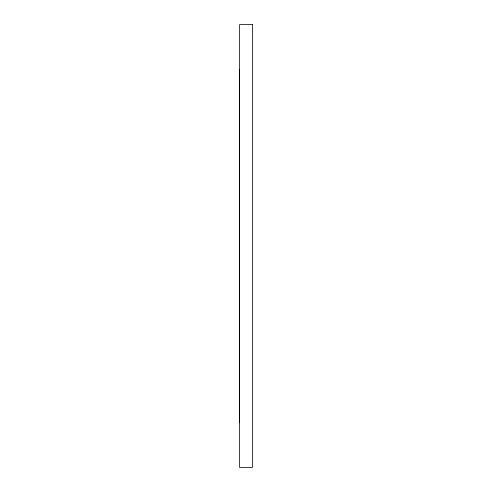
<?xml version="1.0" encoding="UTF-8"?>
<svg xmlns="http://www.w3.org/2000/svg" width="492" height="492" viewBox="0 0 492 492"><rect width="100%" height="100%" fill="white"/><g stroke="black" fill="none" stroke-linecap="round" stroke-linejoin="round"><path stroke-width="0.74" d="M239.542 422.603L239.542 69.397M252.458 24.6L239.542 24.6L239.542 467.4L252.458 467.4L252.458 24.6"/></g></svg>
